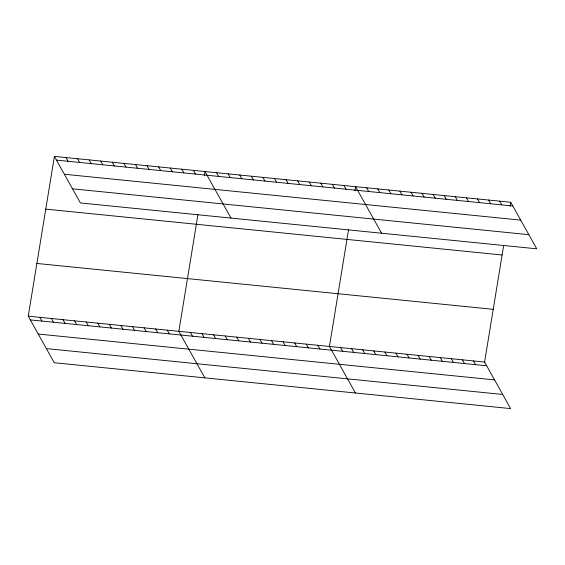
<?xml version="1.0" encoding="UTF-8"?>
<svg xmlns="http://www.w3.org/2000/svg" width="565" height="565" viewBox="0 0 565 565"><rect width="100%" height="100%" fill="white"/><g stroke="black" fill="none" stroke-linecap="round" stroke-linejoin="round"><path stroke-width="0.85" d="M503.705 245.267L484.593 362.052L510.605 408.594L54.261 362.73L28.25 316.188L54.395 156.406L510.739 202.27L536.75 248.812L80.407 202.948L54.395 156.406M197.955 214.538L178.844 331.323L204.855 377.865M204.325 175.595L204.989 171.541L231 218.083M348.548 229.673L329.437 346.458L355.449 393M354.919 190.73L355.583 186.676L381.594 233.218M510.075 206.324L510.739 202.27M56.472 160.121L512.815 205.985M64.375 174.253L520.711 220.117M72.511 188.816L528.854 234.68M45.765 209.135L502.108 254.999M36.88 263.46L493.217 309.323M28.25 316.188L484.593 362.052M30.326 319.903L486.67 365.767M38.229 334.035L494.566 379.899M46.365 348.598L502.702 394.462M499.658 201.154L501.734 204.876M488.57 200.045L490.653 203.76M477.489 198.929L479.565 202.644M466.408 197.814L468.484 201.528M455.326 196.698L457.403 200.42M444.245 195.589L446.322 199.304M433.157 194.473L435.234 198.188M422.076 193.357L424.153 197.079M410.995 192.248L413.072 195.963M399.914 191.132L401.99 194.847M388.826 190.017L390.909 193.731M377.745 188.901L379.821 192.623M473.505 360.936L475.589 364.651M366.664 187.792L368.74 191.507M462.424 359.82L464.501 363.542M451.343 358.711L453.42 362.426M440.262 357.596L442.339 361.31M344 185.511L346.077 189.226M429.181 356.48L431.257 360.195M332.411 184.345L334.494 188.067M418.093 355.371L420.169 359.086M320.828 183.187L322.905 186.902M407.012 354.255L409.088 357.97M309.246 182.022L311.322 185.737M395.931 353.139L398.007 356.854M297.663 180.857L299.74 184.571M384.85 352.023L386.926 355.745M286.081 179.691L288.157 183.406M373.769 350.914L375.845 354.629M274.491 178.526L276.568 182.241M362.681 349.799L364.757 353.513M262.909 177.361L264.985 181.082M351.599 348.683L353.676 352.398M251.326 176.195L253.403 179.917M340.518 347.574L342.595 351.289M239.744 175.037L241.82 178.752M228.154 173.872L230.238 177.587M317.848 345.293L319.931 349.008M216.572 172.706L218.648 176.421M306.265 344.127L308.342 347.842M294.683 342.962L296.759 346.677M193.407 170.376L195.483 174.091M283.1 341.797L285.177 345.519M181.824 169.21L183.9 172.932M271.518 340.639L273.594 344.353M170.234 168.045L172.311 171.767M259.928 339.473L262.005 343.188M158.652 166.887L160.728 170.602M248.346 338.308L250.422 342.023M147.07 165.722L149.146 169.436M236.763 337.143L238.84 340.857M135.487 164.556L137.563 168.271M225.181 335.977L227.257 339.692M123.897 163.391L125.981 167.106M213.591 334.812L215.675 338.534M112.315 162.226L114.391 165.941M202.009 333.647L204.085 337.369M100.732 161.06L102.809 164.782M190.426 332.488L192.503 336.203M89.15 159.902L91.226 163.617M77.567 158.737L79.644 162.452M167.261 330.158L169.338 333.873M65.978 157.571L68.061 161.286M155.672 328.992L157.755 332.707M144.089 327.827L146.166 331.542M132.507 326.662L134.583 330.384M120.924 325.497L123.001 329.218M109.342 324.338L111.418 328.053M97.752 323.173L99.828 326.888M86.17 322.008L88.246 325.723M74.587 320.842L76.663 324.557M63.005 319.677L65.081 323.392M51.415 318.512L53.498 322.234M39.833 317.353L41.909 321.068"/></g></svg>
